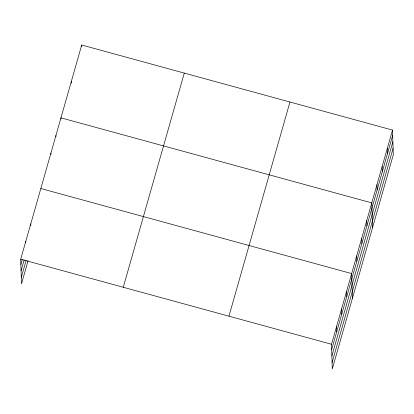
<?xml version="1.0" encoding="UTF-8"?>
<svg xmlns="http://www.w3.org/2000/svg" width="414" height="414" viewBox="0 0 414 414"><rect width="100%" height="100%" fill="white"/><g stroke="black" fill="none" stroke-linecap="round" stroke-linejoin="round"><path stroke-width="0.62" d="M28.074 260.768L21.476 283.921L20.7 259.2L81.708 45.022L392.524 130.079L393.3 154.8L332.292 368.977L331.516 344.257L392.524 130.079M20.866 264.437L22.252 259.562M21.067 270.87L24.193 259.899M21.274 277.494L26.134 260.432M123.268 287.269L184.277 73.092M228.947 316.187L289.955 102.01M331.676 349.494L392.689 135.316M331.878 355.921L392.891 141.743M332.09 362.545L393.098 148.367M40.831 188.52L351.646 273.576L352.423 298.297M20.7 259.2L331.516 344.257M387.338 148.284L387.504 153.522M382.153 166.49L382.313 171.727M376.968 184.696L377.128 189.933M372.559 227.617L371.782 202.901L60.967 117.845L61.003 119.009M366.747 220.569L366.913 225.806M361.712 238.236L361.877 243.473M356.682 255.909L356.842 261.146M346.611 291.249L346.777 296.486M341.581 308.916L341.747 314.154M336.546 326.589L336.711 331.826M81.708 45.022L81.765 46.766M71.337 81.434L71.394 83.178M55.931 135.513L55.968 136.677M50.901 153.185L50.938 154.35M30.765 223.86L30.822 225.609M25.735 241.533L25.771 242.697"/></g></svg>
